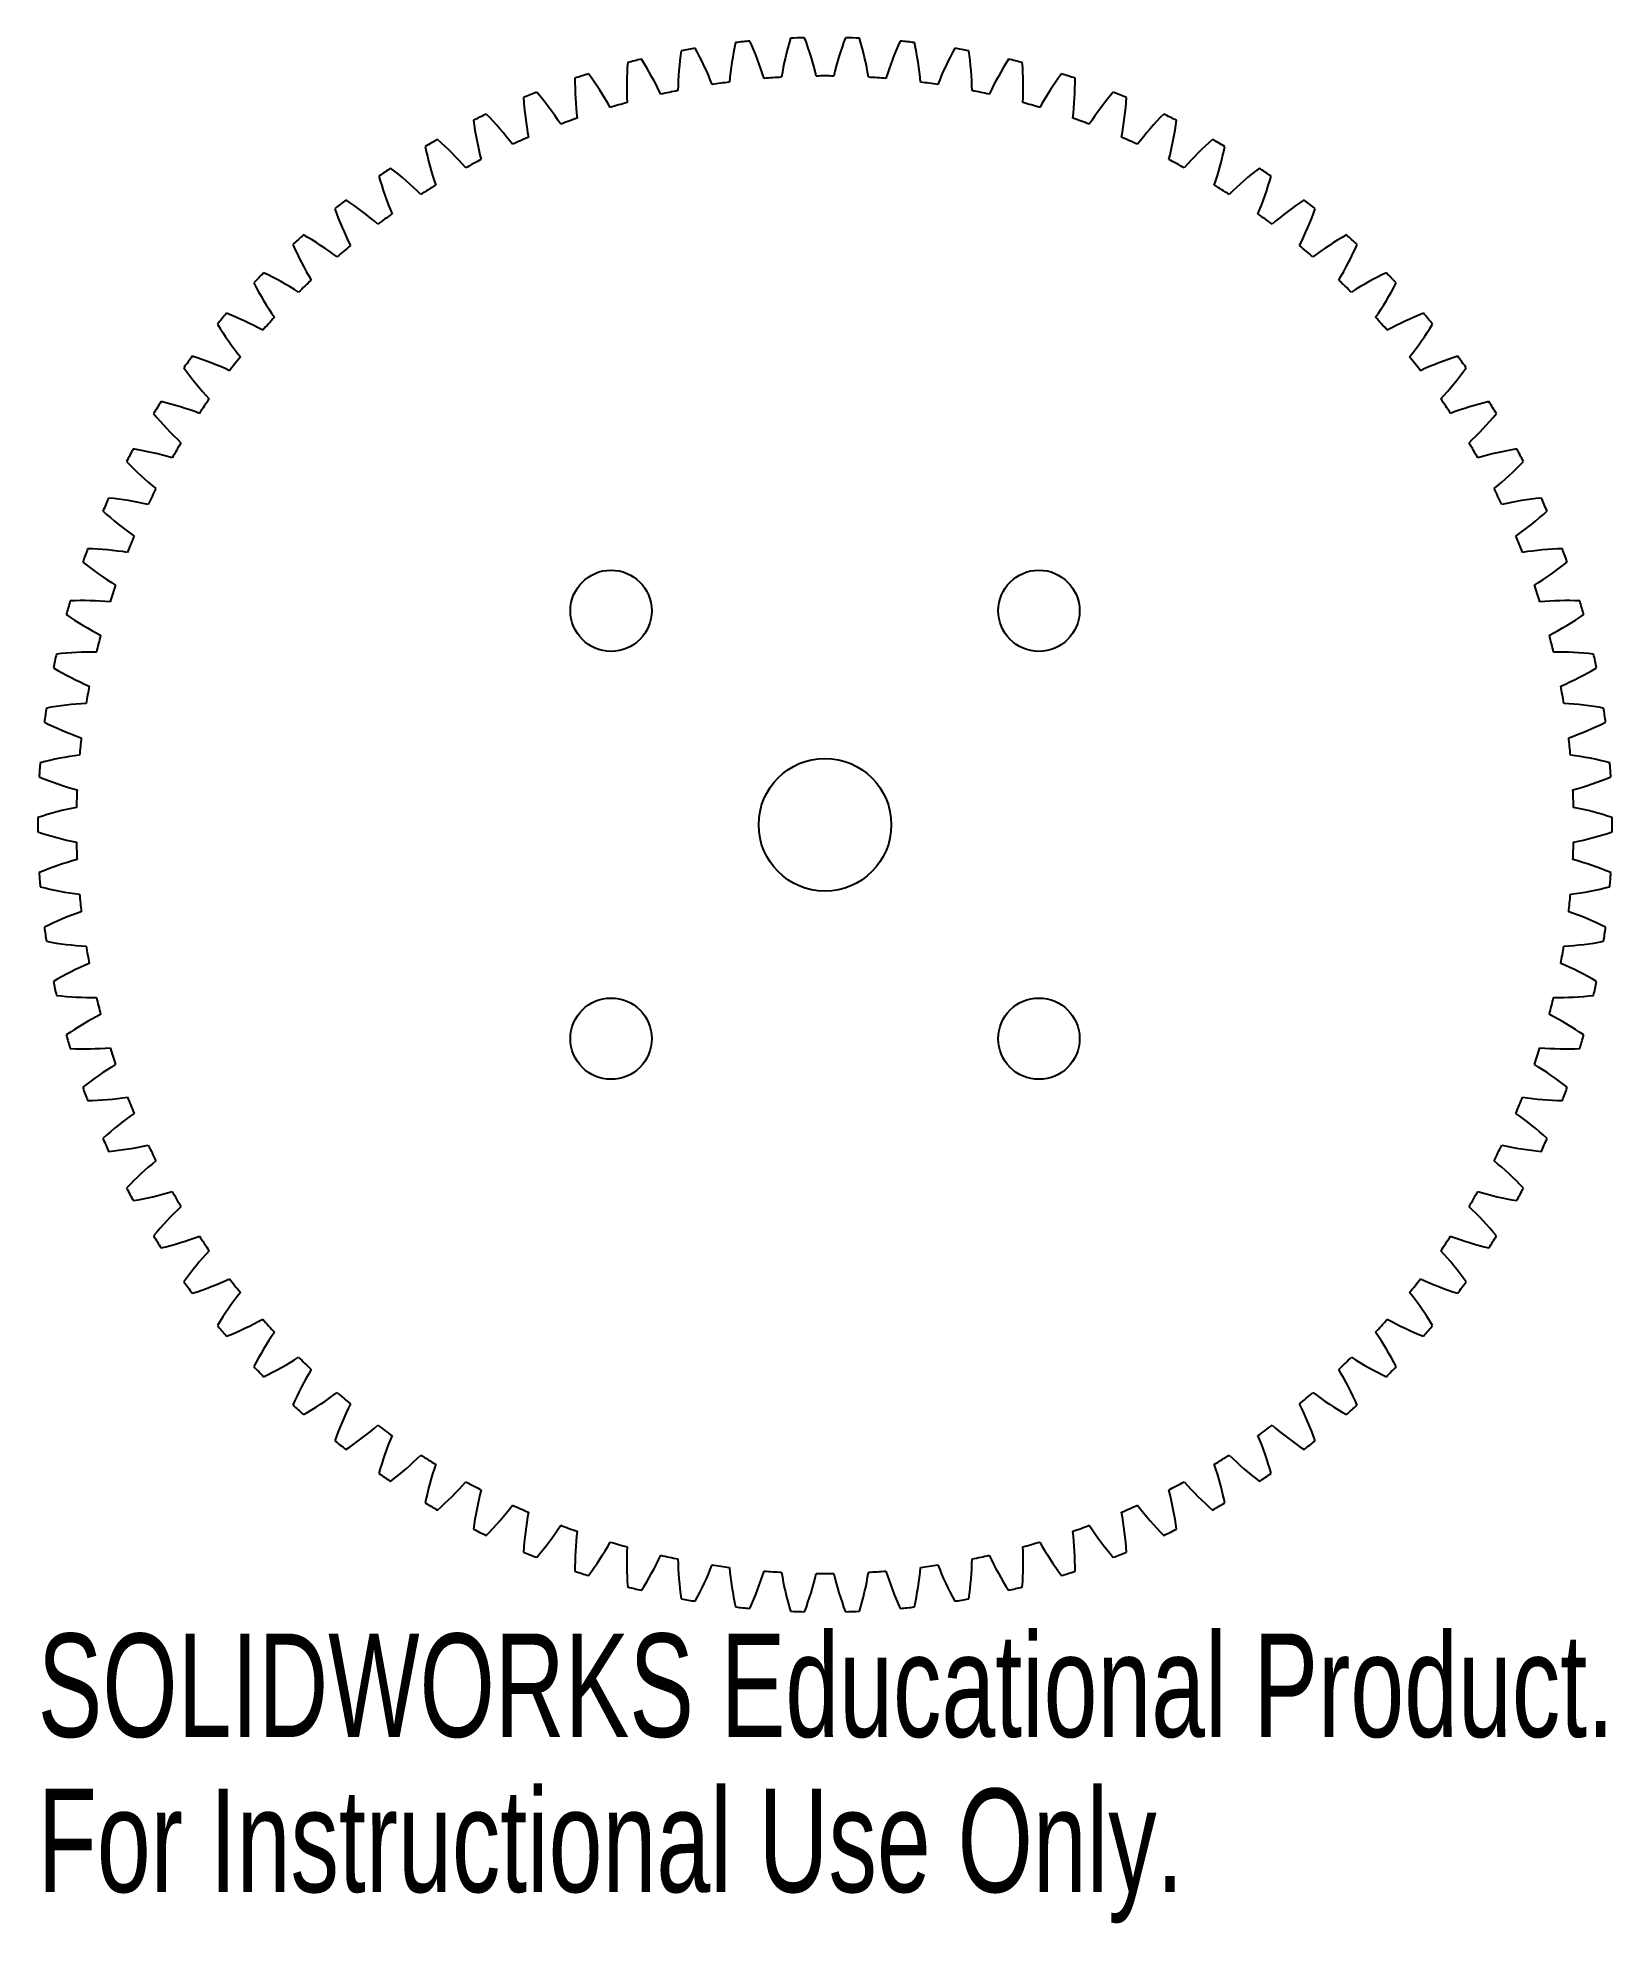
# Model space of a CAD drawing. Header units: millimetres. Extents: x -36.8 to 36.8, y -51.3 to 36.8.
import ezdxf

# ---------------------------------------------------------------- set-up
doc = ezdxf.new("R2010")
doc.units = ezdxf.units.MM
doc.styles.add('SLDTEXTSTYLE0', font='TXT', dxfattribs={"width": 0.7})

msp = doc.modelspace()

# ---------------------------------------------------------------- linework, layer by layer
at = {"color": 7, "linetype": 'Continuous', "lineweight": 25}
for centre, radius in [((-10, 10), 1.899), ((10, 10), 1.899), ((0, 0), 3.1), ((-10, -10), 1.899), ((10, -10), 1.899)]:
    msp.add_circle(centre, radius, dxfattribs=at)
for centre, radius, start, end in [((7.522, 34.032), 14.4, 171.41345, 178.86522), ((0, 0), 36.8, 99.48381, 100.51619), ((-18.708, 29.407), 14.4, 21.13478, 28.58655), ((9.878, 33.424), 14.4, 167.41345, 174.86522), ((0, 0), 36.8, 95.48381, 96.51619), ((-16.611, 30.64), 14.4, 17.13478, 24.58655), ((12.185, 32.654), 14.4, 163.41345, 170.86522), ((0, 0), 36.8, 91.48381, 92.51619), ((-14.433, 31.724), 14.4, 13.13478, 20.58655), ((14.433, 31.724), 14.4, 159.41345, 166.86522), ((0, 0), 36.8, 87.48381, 88.51619), ((-12.185, 32.654), 14.4, 9.13478, 16.58655), ((16.611, 30.64), 14.4, 155.41345, 162.86522), ((0, 0), 36.8, 83.48381, 84.51619), ((-9.878, 33.424), 14.4, 5.13478, 12.58655), ((18.708, 29.407), 14.4, 151.41345, 158.86522), ((0, 0), 36.8, 79.48381, 80.51619), ((-7.522, 34.032), 14.4, 1.13478, 8.58655), ((5.13, 34.474), 14.4, 175.41345, 182.86522), ((0, 0), 36.8, 103.48381, 104.51619), ((-20.714, 28.03), 14.4, 25.13478, 32.58655), ((20.714, 28.03), 14.4, 147.41345, 154.86522), ((0, 0), 36.8, 75.48381, 76.51619), ((-5.13, 34.474), 14.4, 357.13478, 4.58655), ((0, 0), 36.8, 107.48381, 108.51619), ((2.713, 34.748), 14.4, 179.41345, 186.86522), ((-22.619, 26.517), 14.4, 29.13478, 36.58655), ((0, 0), 34.999, 97.32863, 98.67137), ((0, 0), 34.999, 93.32863, 94.67137), ((0, 0), 34.999, 89.32863, 90.67137), ((0, 0), 34.999, 85.32863, 86.67137), ((0, 0), 34.999, 81.32863, 82.67137), ((22.619, 26.517), 14.4, 143.41345, 150.86522), ((0, 0), 36.8, 71.48381, 72.51619), ((-2.713, 34.748), 14.4, 353.13478, 0.58655), ((0, 0), 36.8, 111.48381, 112.51619), ((0.282, 34.852), 14.4, 183.41345, 190.86522), ((-24.413, 24.875), 14.4, 33.13478, 40.58655), ((0, 0), 34.999, 105.32863, 106.67137), ((0, 0), 34.999, 101.32863, 102.67137), ((0, 0), 34.999, 77.32863, 78.67137), ((0, 0), 34.999, 73.32863, 74.67137), ((24.413, 24.875), 14.4, 139.41345, 146.86522), ((0, 0), 36.8, 67.48381, 68.51619), ((-0.282, 34.852), 14.4, 349.13478, 356.58655), ((0, 0), 36.8, 115.48381, 116.51619), ((-2.15, 34.787), 14.4, 187.41345, 194.86522), ((-26.089, 23.111), 14.4, 37.13478, 44.58655), ((0, 0), 34.999, 109.32863, 110.67137), ((0, 0), 34.999, 69.32863, 70.67137), ((26.089, 23.111), 14.4, 135.41345, 142.86522), ((0, 0), 36.8, 63.48381, 64.51619), ((2.15, 34.787), 14.4, 345.13478, 352.58655), ((0, 0), 36.8, 119.48381, 120.51619), ((-27.638, 21.235), 14.4, 41.13478, 48.58655), ((0, 0), 34.999, 113.32863, 114.67137), ((0, 0), 34.999, 65.32863, 66.67137), ((27.638, 21.235), 14.4, 131.41345, 138.86522), ((0, 0), 36.8, 59.48381, 60.51619), ((-4.571, 34.552), 14.4, 191.41345, 198.86522), ((0, 0), 34.999, 117.32863, 118.67137), ((0, 0), 34.999, 61.32863, 62.67137), ((4.571, 34.552), 14.4, 341.13478, 348.58655), ((0, 0), 36.8, 123.48381, 124.51619), ((-6.97, 34.149), 14.4, 195.41345, 202.86522), ((-29.052, 19.255), 14.4, 45.13478, 52.58655), ((29.052, 19.255), 14.4, 127.41345, 134.86522), ((6.97, 34.149), 14.4, 337.13478, 344.58655), ((0, 0), 36.8, 55.48381, 56.51619), ((0, 0), 36.8, 127.48381, 128.51619), ((-30.324, 17.182), 14.4, 49.13478, 56.58655), ((0, 0), 34.999, 121.32863, 122.67137), ((0, 0), 34.999, 57.32863, 58.67137), ((30.324, 17.182), 14.4, 123.41345, 130.86522), ((0, 0), 36.8, 51.48381, 52.51619), ((-9.335, 33.58), 14.4, 199.41345, 206.86522), ((0, 0), 34.999, 125.32863, 126.67137), ((0, 0), 34.999, 53.32863, 54.67137), ((9.335, 33.58), 14.4, 333.13478, 340.58655), ((0, 0), 36.8, 131.48381, 132.51619), ((-31.449, 15.025), 14.4, 53.13478, 60.58655), ((31.449, 15.025), 14.4, 119.41345, 126.86522), ((0, 0), 36.8, 47.48381, 48.51619), ((-11.655, 32.847), 14.4, 203.41345, 210.86522), ((0, 0), 34.999, 129.32863, 130.67137), ((0, 0), 34.999, 49.32863, 50.67137), ((11.655, 32.847), 14.4, 329.13478, 336.58655), ((0, 0), 36.8, 135.48381, 136.51619), ((-32.42, 12.794), 14.4, 57.13478, 64.58655), ((32.42, 12.794), 14.4, 115.41345, 122.86522), ((0, 0), 36.8, 43.48381, 44.51619), ((-13.918, 31.954), 14.4, 207.41345, 214.86522), ((0, 0), 34.999, 133.32863, 134.67137), ((0, 0), 34.999, 45.32863, 46.67137), ((13.918, 31.954), 14.4, 325.13478, 332.58655), ((0, 0), 36.8, 139.48381, 140.51619), ((-33.234, 10.502), 14.4, 61.13478, 68.58655), ((33.234, 10.502), 14.4, 111.41345, 118.86522), ((0, 0), 36.8, 39.48381, 40.51619), ((-16.113, 30.905), 14.4, 211.41345, 218.86522), ((0, 0), 34.999, 137.32863, 138.67137), ((0, 0), 34.999, 41.32863, 42.67137), ((16.113, 30.905), 14.4, 321.13478, 328.58655), ((0, 0), 36.8, 143.48381, 144.51619), ((-18.23, 29.706), 14.4, 215.41345, 222.86522), ((-33.885, 8.158), 14.4, 65.13478, 72.58655), ((0, 0), 34.999, 141.32863, 142.67137), ((0, 0), 34.999, 37.32863, 38.67137), ((33.885, 8.158), 14.4, 107.41345, 114.86522), ((18.23, 29.706), 14.4, 317.13478, 324.58655), ((0, 0), 36.8, 35.48381, 36.51619), ((0, 0), 36.8, 147.48381, 148.51619), ((-34.372, 5.774), 14.4, 69.13478, 76.58655), ((0, 0), 34.999, 145.32863, 146.67137), ((0, 0), 34.999, 33.32863, 34.67137), ((34.372, 5.774), 14.4, 103.41345, 110.86522), ((0, 0), 36.8, 31.48381, 32.51619), ((-20.257, 28.362), 14.4, 219.41345, 226.86522), ((20.257, 28.362), 14.4, 313.13478, 320.58655), ((0, 0), 34.999, 149.32863, 150.67137), ((0, 0), 34.999, 29.32863, 30.67137), ((0, 0), 36.8, 151.48381, 152.51619), ((-22.186, 26.88), 14.4, 223.41345, 230.86522), ((-34.691, 3.362), 14.4, 73.13478, 80.58655), ((34.691, 3.362), 14.4, 99.41345, 106.86522), ((22.186, 26.88), 14.4, 309.13478, 316.58655), ((0, 0), 36.8, 27.48381, 28.51619), ((0, 0), 36.8, 155.48381, 156.51619), ((-34.841, 0.934), 14.4, 77.13478, 84.58655), ((0, 0), 34.999, 153.32863, 154.67137), ((0, 0), 34.999, 25.32863, 26.67137), ((34.841, 0.934), 14.4, 95.41345, 102.86522), ((0, 0), 36.8, 23.48381, 24.51619), ((-24.007, 25.267), 14.4, 227.41345, 234.86522), ((24.007, 25.267), 14.4, 305.13478, 312.58655), ((0, 0), 34.999, 157.32863, 158.67137), ((0, 0), 34.999, 21.32863, 22.67137), ((0, 0), 36.8, 159.48381, 160.51619), ((-34.821, -1.498), 14.4, 81.13478, 88.58655), ((34.821, -1.498), 14.4, 91.41345, 98.86522), ((0, 0), 36.8, 19.48381, 20.51619), ((-25.711, 23.53), 14.4, 231.41345, 238.86522), ((25.711, 23.53), 14.4, 301.13478, 308.58655), ((0, 0), 34.999, 161.32863, 162.67137), ((0, 0), 34.999, 17.32863, 18.67137), ((0, 0), 36.8, 163.48381, 164.51619), ((-27.29, 21.679), 14.4, 235.41345, 242.86522), ((-34.632, -3.924), 14.4, 85.13478, 92.58655), ((34.632, -3.924), 14.4, 87.41345, 94.86522), ((27.29, 21.679), 14.4, 297.13478, 304.58655), ((0, 0), 36.8, 15.48381, 16.51619), ((0, 0), 34.999, 165.32863, 166.67137), ((0, 0), 34.999, 13.32863, 14.67137), ((0, 0), 36.8, 167.48381, 168.51619), ((-34.274, -6.33), 14.4, 89.13478, 96.58655), ((34.274, -6.33), 14.4, 83.41345, 90.86522), ((0, 0), 36.8, 11.48381, 12.51619), ((-28.736, 19.723), 14.4, 239.41345, 246.86522), ((28.736, 19.723), 14.4, 293.13478, 300.58655), ((0, 0), 34.999, 169.32863, 170.67137), ((0, 0), 34.999, 9.32863, 10.67137), ((0, 0), 36.8, 171.48381, 172.51619), ((-33.749, -8.705), 14.4, 93.13478, 100.58655), ((33.749, -8.705), 14.4, 79.41345, 86.86522), ((0, 0), 36.8, 7.48381, 8.51619), ((-30.042, 17.67), 14.4, 243.41345, 250.86522), ((30.042, 17.67), 14.4, 289.13478, 296.58655), ((0, 0), 34.999, 173.32863, 174.67137), ((0, 0), 34.999, 5.32863, 6.67137), ((0, 0), 36.8, 175.48381, 176.51619), ((-33.059, -11.038), 14.4, 97.13478, 104.58655), ((33.059, -11.038), 14.4, 75.41345, 82.86522), ((0, 0), 36.8, 3.48381, 4.51619), ((-31.201, 15.532), 14.4, 247.41345, 254.86522), ((31.201, 15.532), 14.4, 285.13478, 292.58655), ((0, 0), 34.999, 177.32863, 178.67137), ((0, 0), 34.999, 1.32863, 2.67137), ((0, 0), 36.8, 179.48381, 180.51619), ((-32.209, -13.317), 14.4, 101.13478, 108.58655), ((32.209, -13.317), 14.4, 71.41345, 78.86522), ((0, 0), 36.8, 359.48381, 0.51619), ((-32.209, 13.317), 14.4, 251.41345, 258.86522), ((0, 0), 34.999, 181.32863, 182.67137), ((0, 0), 34.999, 357.32863, 358.67137), ((32.209, 13.317), 14.4, 281.13478, 288.58655), ((-31.201, -15.532), 14.4, 105.13478, 112.58655), ((31.201, -15.532), 14.4, 67.41345, 74.86522), ((0, 0), 36.8, 183.48381, 184.51619), ((0, 0), 36.8, 355.48381, 356.51619), ((-33.059, 11.038), 14.4, 255.41345, 262.86522), ((0, 0), 34.999, 185.32863, 186.67137), ((0, 0), 34.999, 353.32863, 354.67137), ((33.059, 11.038), 14.4, 277.13478, 284.58655), ((-30.042, -17.67), 14.4, 109.13478, 116.58655), ((30.042, -17.67), 14.4, 63.41345, 70.86522), ((0, 0), 36.8, 187.48381, 188.51619), ((0, 0), 36.8, 351.48381, 352.51619), ((-33.749, 8.705), 14.4, 259.41345, 266.86522), ((0, 0), 34.999, 189.32863, 190.67137), ((0, 0), 34.999, 349.32863, 350.67137), ((33.749, 8.705), 14.4, 273.13478, 280.58655), ((-28.736, -19.723), 14.4, 113.13478, 120.58655), ((28.736, -19.723), 14.4, 59.41345, 66.86522), ((0, 0), 36.8, 191.48381, 192.51619), ((0, 0), 36.8, 347.48381, 348.51619), ((-34.274, 6.33), 14.4, 263.41345, 270.86522), ((0, 0), 34.999, 193.32863, 194.67137), ((0, 0), 34.999, 345.32863, 346.67137), ((34.274, 6.33), 14.4, 269.13478, 276.58655), ((-27.29, -21.679), 14.4, 117.13478, 124.58655), ((27.29, -21.679), 14.4, 55.41345, 62.86522), ((0, 0), 36.8, 195.48381, 196.51619), ((-34.632, 3.924), 14.4, 267.41345, 274.86522), ((0, 0), 34.999, 197.32863, 198.67137), ((0, 0), 34.999, 341.32863, 342.67137), ((34.632, 3.924), 14.4, 265.13478, 272.58655), ((0, 0), 36.8, 343.48381, 344.51619), ((-25.711, -23.53), 14.4, 121.13478, 128.58655), ((25.711, -23.53), 14.4, 51.41345, 58.86522), ((0, 0), 36.8, 199.48381, 200.51619), ((0, 0), 36.8, 339.48381, 340.51619), ((-34.821, 1.498), 14.4, 271.41345, 278.86522), ((0, 0), 34.999, 201.32863, 202.67137), ((0, 0), 34.999, 337.32863, 338.67137), ((34.821, 1.498), 14.4, 261.13478, 268.58655), ((-24.007, -25.267), 14.4, 125.13478, 132.58655), ((24.007, -25.267), 14.4, 47.41345, 54.86522), ((0, 0), 36.8, 203.48381, 204.51619), ((-34.841, -0.934), 14.4, 275.41345, 282.86522), ((0, 0), 34.999, 205.32863, 206.67137), ((0, 0), 34.999, 333.32863, 334.67137), ((34.841, -0.934), 14.4, 257.13478, 264.58655), ((0, 0), 36.8, 335.48381, 336.51619), ((-22.186, -26.88), 14.4, 129.13478, 136.58655), ((22.186, -26.88), 14.4, 43.41345, 50.86522), ((0, 0), 36.8, 207.48381, 208.51619), ((-34.691, -3.362), 14.4, 279.41345, 286.86522), ((0, 0), 34.999, 209.32863, 210.67137), ((0, 0), 34.999, 329.32863, 330.67137), ((34.691, -3.362), 14.4, 253.13478, 260.58655), ((0, 0), 36.8, 331.48381, 332.51619), ((-20.257, -28.362), 14.4, 133.13478, 140.58655), ((20.257, -28.362), 14.4, 39.41345, 46.86522), ((0, 0), 36.8, 211.48381, 212.51619), ((-34.372, -5.774), 14.4, 283.41345, 290.86522), ((0, 0), 34.999, 213.32863, 214.67137), ((0, 0), 34.999, 325.32863, 326.67137), ((34.372, -5.774), 14.4, 249.13478, 256.58655), ((0, 0), 36.8, 327.48381, 328.51619), ((-18.23, -29.706), 14.4, 137.13478, 144.58655), ((18.23, -29.706), 14.4, 35.41345, 42.86522), ((0, 0), 36.8, 215.48381, 216.51619), ((-33.885, -8.158), 14.4, 287.41345, 294.86522), ((-16.113, -30.905), 14.4, 141.13478, 148.58655), ((0, 0), 34.999, 217.32863, 218.67137), ((0, 0), 34.999, 321.32863, 322.67137), ((16.113, -30.905), 14.4, 31.41345, 38.86522), ((33.885, -8.158), 14.4, 245.13478, 252.58655), ((0, 0), 36.8, 323.48381, 324.51619), ((0, 0), 36.8, 219.48381, 220.51619), ((-33.234, -10.502), 14.4, 291.41345, 298.86522), ((-13.918, -31.954), 14.4, 145.13478, 152.58655), ((0, 0), 34.999, 221.32863, 222.67137), ((0, 0), 34.999, 317.32863, 318.67137), ((13.918, -31.954), 14.4, 27.41345, 34.86522), ((33.234, -10.502), 14.4, 241.13478, 248.58655), ((0, 0), 36.8, 319.48381, 320.51619), ((0, 0), 36.8, 223.48381, 224.51619), ((-32.42, -12.794), 14.4, 295.41345, 302.86522), ((-11.655, -32.847), 14.4, 149.13478, 156.58655), ((0, 0), 34.999, 225.32863, 226.67137), ((0, 0), 34.999, 313.32863, 314.67137), ((11.655, -32.847), 14.4, 23.41345, 30.86522), ((32.42, -12.794), 14.4, 237.13478, 244.58655), ((0, 0), 36.8, 315.48381, 316.51619), ((0, 0), 36.8, 227.48381, 228.51619), ((-31.449, -15.025), 14.4, 299.41345, 306.86522), ((-9.335, -33.58), 14.4, 153.13478, 160.58655), ((0, 0), 34.999, 229.32863, 230.67137), ((0, 0), 34.999, 309.32863, 310.67137), ((9.335, -33.58), 14.4, 19.41345, 26.86522), ((31.449, -15.025), 14.4, 233.13478, 240.58655), ((0, 0), 36.8, 311.48381, 312.51619), ((-30.324, -17.182), 14.4, 303.41345, 310.86522), ((0, 0), 34.999, 233.32863, 234.67137), ((0, 0), 34.999, 305.32863, 306.67137), ((30.324, -17.182), 14.4, 229.13478, 236.58655), ((0, 0), 36.8, 231.48381, 232.51619), ((-6.97, -34.149), 14.4, 157.13478, 164.58655), ((6.97, -34.149), 14.4, 15.41345, 22.86522), ((0, 0), 36.8, 307.48381, 308.51619), ((-29.052, -19.255), 14.4, 307.41345, 314.86522), ((0, 0), 34.999, 237.32863, 238.67137), ((-4.571, -34.552), 14.4, 161.13478, 168.58655), ((0, 0), 34.999, 301.32863, 302.67137), ((4.571, -34.552), 14.4, 11.41345, 18.86522), ((29.052, -19.255), 14.4, 225.13478, 232.58655), ((0, 0), 36.8, 235.48381, 236.51619), ((-27.638, -21.235), 14.4, 311.41345, 318.86522), ((0, 0), 34.999, 241.32863, 242.67137), ((0, 0), 34.999, 297.32863, 298.67137), ((27.638, -21.235), 14.4, 221.13478, 228.58655), ((0, 0), 36.8, 303.48381, 304.51619), ((0, 0), 36.8, 239.48381, 240.51619), ((-2.15, -34.787), 14.4, 165.13478, 172.58655), ((2.15, -34.787), 14.4, 7.41345, 14.86522), ((0, 0), 36.8, 299.48381, 300.51619), ((-26.089, -23.111), 14.4, 315.41345, 322.86522), ((0, 0), 34.999, 245.32863, 246.67137), ((0.282, -34.852), 14.4, 169.13478, 176.58655), ((0, 0), 34.999, 293.32863, 294.67137), ((-0.282, -34.852), 14.4, 3.41345, 10.86522), ((26.089, -23.111), 14.4, 217.13478, 224.58655), ((0, 0), 36.8, 243.48381, 244.51619), ((-24.413, -24.875), 14.4, 319.41345, 326.86522), ((0, 0), 34.999, 249.32863, 250.67137), ((2.713, -34.748), 14.4, 173.13478, 180.58655), ((0, 0), 34.999, 289.32863, 290.67137), ((-2.713, -34.748), 14.4, 359.41345, 6.86522), ((24.413, -24.875), 14.4, 213.13478, 220.58655), ((0, 0), 36.8, 295.48381, 296.51619), ((0, 0), 36.8, 247.48381, 248.51619), ((-22.619, -26.517), 14.4, 323.41345, 330.86522), ((0, 0), 34.999, 253.32863, 254.67137), ((5.13, -34.474), 14.4, 177.13478, 184.58655), ((-20.714, -28.03), 14.4, 327.41345, 334.86522), ((0, 0), 34.999, 257.32863, 258.67137), ((7.522, -34.032), 14.4, 181.13478, 188.58655), ((-7.522, -34.032), 14.4, 351.41345, 358.86522), ((0, 0), 34.999, 281.32863, 282.67137), ((20.714, -28.03), 14.4, 205.13478, 212.58655), ((-5.13, -34.474), 14.4, 355.41345, 2.86522), ((0, 0), 34.999, 285.32863, 286.67137), ((22.619, -26.517), 14.4, 209.13478, 216.58655), ((0, 0), 36.8, 291.48381, 292.51619), ((0, 0), 36.8, 251.48381, 252.51619), ((-18.708, -29.407), 14.4, 331.41345, 338.86522), ((0, 0), 34.999, 261.32863, 262.67137), ((9.878, -33.424), 14.4, 185.13478, 192.58655), ((-16.611, -30.64), 14.4, 335.41345, 342.86522), ((0, 0), 34.999, 265.32863, 266.67137), ((12.185, -32.654), 14.4, 189.13478, 196.58655), ((-14.433, -31.724), 14.4, 339.41345, 346.86522), ((0, 0), 34.999, 269.32863, 270.67137), ((14.433, -31.724), 14.4, 193.13478, 200.58655), ((-12.185, -32.654), 14.4, 343.41345, 350.86522), ((0, 0), 34.999, 273.32863, 274.67137), ((16.611, -30.64), 14.4, 197.13478, 204.58655), ((-9.878, -33.424), 14.4, 347.41345, 354.86522), ((0, 0), 34.999, 277.32863, 278.67137), ((18.708, -29.407), 14.4, 201.13478, 208.58655), ((0, 0), 36.8, 287.48381, 288.51619), ((0, 0), 36.8, 255.48381, 256.51619), ((0, 0), 36.8, 283.48381, 284.51619), ((0, 0), 36.8, 259.48381, 260.51619), ((0, 0), 36.8, 263.48381, 264.51619), ((0, 0), 36.8, 267.48381, 268.51619), ((0, 0), 36.8, 271.48381, 272.51619), ((0, 0), 36.8, 275.48381, 276.51619), ((0, 0), 36.8, 279.48381, 280.51619)]:
    msp.add_arc(centre, radius, start, end, dxfattribs=at)

# ---------------------------------------------------------------- texts
at = {"color": 7, "linetype": 'Continuous', "char_height": 4.83362, "attachment_point": 1, "style": 'SLDTEXTSTYLE0'}
for s, insert in [('SOLIDWORKS Educational Product.', (-36.8, -37.807)), ('For Instructional Use Only.', (-36.8, -45.058))]:
    msp.add_mtext(s, dxfattribs=dict(at, insert=insert))

doc.saveas('drawing.dxf')
